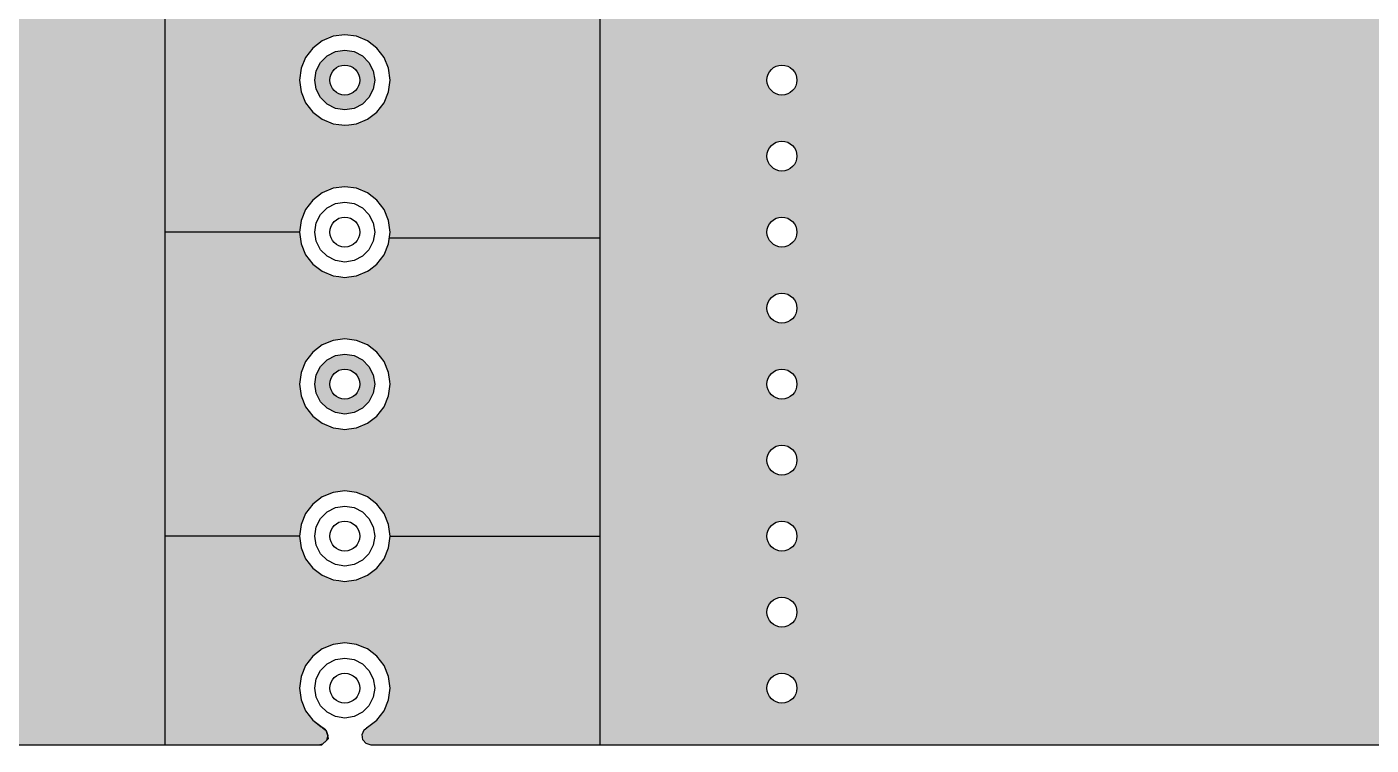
# Model space of a CAD drawing. Header units: millimetres. Extents: x -3894 to -3474, y -291 to 6.
# Drawn here: x -3731.03 to -3713.06, y -130.52 to -120.92 of the extents above; entities that cross this region are included whole.
import ezdxf

# ---------------------------------------------------------------- set-up
doc = ezdxf.new("R2010")
doc.units = ezdxf.units.MM
doc.layers.add('BLACK', color=7, linetype='Continuous')

msp = doc.modelspace()

# ---------------------------------------------------------------- hatches: boundary and pattern name
h = msp.add_hatch(color=256)
h.paths.add_polyline_path([(-3729.183, -105.963), (-3729.219, -105.958), (-3729.365, -105.897), (-3729.49, -105.801), (-3729.587, -105.676), (-3729.614, -105.61), (-3729.647, -105.53), (-3729.647, -105.53), (-3729.668, -105.373), (-3729.647, -105.216), (-3729.605, -105.115), (-3729.601, -105.101), (-3729.601, -105.031), (-3729.64, -104.973), (-3729.704, -104.945), (-3729.727, -104.942), (-3729.873, -104.881), (-3730.003, -104.782), (-3730.02, -104.771), (-3730.088, -104.757), (-3730.154, -104.782), (-3730.283, -104.881), (-3730.429, -104.942), (-3730.513, -104.953), (-3730.586, -104.962), (-3730.699, -104.948), (-3730.743, -104.942), (-3730.889, -104.881), (-3731.019, -104.782), (-3731.036, -104.771), (-3731.104, -104.757), (-3731.17, -104.782), (-3731.299, -104.881), (-3731.445, -104.942), (-3731.529, -104.953), (-3731.602, -104.962), (-3731.715, -104.948), (-3731.759, -104.942), (-3731.905, -104.881), (-3732.035, -104.782), (-3732.052, -104.771), (-3732.12, -104.757), (-3732.186, -104.782), (-3732.315, -104.881), (-3732.461, -104.942), (-3732.545, -104.953), (-3732.618, -104.962), (-3732.731, -104.948), (-3732.775, -104.942), (-3732.921, -104.881), (-3733.051, -104.782), (-3733.068, -104.771), (-3733.136, -104.757), (-3733.202, -104.782), (-3733.331, -104.881), (-3733.477, -104.942), (-3733.561, -104.953), (-3733.634, -104.962), (-3733.69, -104.955), (-3733.69, -130.519), (-3729.183, -130.519)])
h.paths.add_polyline_path([(-3732.564, -111.469, -1), (-3732.164, -111.469, -1)], flags=16)
h.paths.add_polyline_path([(-3732.164, -113.501, -1), (-3732.564, -113.501, -1)], flags=16)
h.paths.add_polyline_path([(-3732.564, -109.437, -1), (-3732.164, -109.437, -1)], flags=16)
h.paths.add_polyline_path([(-3732.164, -115.533, -1), (-3732.564, -115.533, -1)], flags=16)
h.paths.add_polyline_path([(-3732.564, -107.405, -1), (-3732.164, -107.405, -1)], flags=16)
h.paths.add_polyline_path([(-3732.564, -106.389, -1), (-3732.164, -106.389, -1)], flags=16)
h.paths.add_polyline_path([(-3732.164, -117.565, -1), (-3732.564, -117.565, -1)], flags=16)
h.paths.add_polyline_path([(-3732.164, -119.597, -1), (-3732.564, -119.597, -1)], flags=16)
h.paths.add_polyline_path([(-3732.164, -121.629, -1), (-3732.564, -121.629, -1)], flags=16)
h.paths.add_polyline_path([(-3732.164, -123.661, -1), (-3732.564, -123.661, -1)], flags=16)
h.paths.add_polyline_path([(-3732.164, -125.693, -1), (-3732.564, -125.693, -1)], flags=16)
h.paths.add_polyline_path([(-3732.164, -127.725, -1), (-3732.564, -127.725, -1)], flags=16)
h.paths.add_polyline_path([(-3732.164, -129.757, -1), (-3732.564, -129.757, -1)], flags=16)
h = msp.add_hatch(color=256)
h.paths.add_polyline_path([(-3705.712, -126.532), (-3705.712, -126.532), (-3705.956, -126.847), (-3705.991, -126.892), (-3706.192, -127.2), (-3706.24, -127.273), (-3706.456, -127.674), (-3706.638, -128.091), (-3706.786, -128.522), (-3706.897, -128.963), (-3706.897, -128.963), (-3706.972, -129.412), (-3706.972, -129.412), (-3707.009, -129.866), (-3707.009, -130.321), (-3707.004, -130.385), (-3707.018, -130.453), (-3707.067, -130.503), (-3707.128, -130.519), (-3723.37, -130.519), (-3723.37, -119.397), (-3720.933, -119.397), (-3702.883, -119.506), (-3702.883, -114.353), (-3702.883, -114.353), (-3702.883, -124.659), (-3702.903, -124.726), (-3702.959, -124.774), (-3703.03, -124.792), (-3703.085, -124.807), (-3703.223, -124.855), (-3703.516, -124.956), (-3703.932, -125.14), (-3703.932, -125.14), (-3704.332, -125.358), (-3704.712, -125.608), (-3704.712, -125.608), (-3705.071, -125.888), (-3705.071, -125.888), (-3705.405, -126.197)])
h.paths.add_polyline_path([(-3707.803, -124.012), (-3707.803, -124.012), (-3707.743, -123.866), (-3707.646, -123.741), (-3707.521, -123.644), (-3707.375, -123.584), (-3707.375, -123.584), (-3707.218, -123.563), (-3707.061, -123.584), (-3707.061, -123.584), (-3706.915, -123.644), (-3706.79, -123.741), (-3706.694, -123.866), (-3706.633, -124.012), (-3706.633, -124.012), (-3706.62, -124.111), (-3706.612, -124.169), (-3706.633, -124.326), (-3706.694, -124.472), (-3706.79, -124.597), (-3706.915, -124.693), (-3707.061, -124.754), (-3707.155, -124.766), (-3707.218, -124.774), (-3707.297, -124.764), (-3707.375, -124.754), (-3707.521, -124.693), (-3707.646, -124.597), (-3707.743, -124.472), (-3707.803, -124.326), (-3707.803, -124.326), (-3707.824, -124.169)], flags=16)
h.paths.add_polyline_path([(-3707.618, -124.169), (-3707.599, -124.045), (-3707.542, -123.934), (-3707.453, -123.845), (-3707.342, -123.788), (-3707.218, -123.769), (-3707.095, -123.788), (-3706.983, -123.845), (-3706.895, -123.934), (-3706.838, -124.045), (-3706.818, -124.169), (-3706.838, -124.292), (-3706.895, -124.404), (-3706.983, -124.492), (-3707.095, -124.549), (-3707.218, -124.569), (-3707.342, -124.549), (-3707.453, -124.492), (-3707.542, -124.404), (-3707.599, -124.292)], flags=0)
h.paths.add_polyline_path([(-3707.018, -124.169, -1), (-3707.418, -124.169, -1)], flags=0)
h.paths.add_polyline_path([(-3721.134, -123.661, -1), (-3720.734, -123.661, -1)], flags=16)
h.paths.add_polyline_path([(-3720.734, -124.677, -1), (-3721.134, -124.677, -1)], flags=16)
h.paths.add_polyline_path([(-3721.134, -122.645, -1), (-3720.734, -122.645, -1)], flags=16)
h.paths.add_polyline_path([(-3720.734, -125.693, -1), (-3721.134, -125.693, -1)], flags=16)
h.paths.add_polyline_path([(-3721.134, -121.629, -1), (-3720.734, -121.629, -1)], flags=16)
h.paths.add_polyline_path([(-3720.734, -126.709, -1), (-3721.134, -126.709, -1)], flags=16)
h.paths.add_polyline_path([(-3721.134, -120.613, -1), (-3720.734, -120.613, -1)], flags=16)
h.paths.add_polyline_path([(-3720.734, -127.725, -1), (-3721.134, -127.725, -1)], flags=16)
h.paths.add_polyline_path([(-3721.134, -119.597, -1), (-3720.734, -119.597, -1)], flags=16)
h.paths.add_polyline_path([(-3720.734, -128.741, -1), (-3721.134, -128.741, -1)], flags=16)
h.paths.add_polyline_path([(-3720.734, -129.757, -1), (-3721.134, -129.757, -1)], flags=16)
h = msp.add_hatch(color=256)
h.paths.add_polyline_path([(-3723.37, -118.241), (-3729.183, -118.241), (-3729.183, -123.661), (-3727.382, -123.661), (-3727.361, -123.504), (-3727.361, -123.504), (-3727.301, -123.358), (-3727.204, -123.233), (-3727.079, -123.136), (-3726.933, -123.076), (-3726.933, -123.076), (-3726.776, -123.055), (-3726.619, -123.076), (-3726.619, -123.076), (-3726.473, -123.136), (-3726.348, -123.233), (-3726.252, -123.358), (-3726.191, -123.504), (-3726.17, -123.661), (-3726.181, -123.739), (-3723.37, -123.739)])
h.paths.add_polyline_path([(-3726.191, -121.472), (-3726.17, -121.629), (-3726.191, -121.786), (-3726.252, -121.932), (-3726.348, -122.057), (-3726.473, -122.153), (-3726.619, -122.214), (-3726.724, -122.228), (-3726.776, -122.234), (-3726.855, -122.224), (-3726.933, -122.214), (-3727.079, -122.153), (-3727.204, -122.057), (-3727.301, -121.932), (-3727.361, -121.786), (-3727.361, -121.786), (-3727.382, -121.629), (-3727.361, -121.472), (-3727.361, -121.472), (-3727.301, -121.326), (-3727.204, -121.201), (-3727.079, -121.104), (-3726.933, -121.044), (-3726.933, -121.044), (-3726.776, -121.023), (-3726.619, -121.044), (-3726.619, -121.044), (-3726.473, -121.104), (-3726.348, -121.201), (-3726.252, -121.326)], flags=16)
h.paths.add_polyline_path([(-3726.396, -121.505), (-3726.376, -121.629), (-3726.396, -121.752), (-3726.453, -121.864), (-3726.541, -121.952), (-3726.653, -122.009), (-3726.776, -122.029), (-3726.9, -122.009), (-3727.011, -121.952), (-3727.1, -121.864), (-3727.157, -121.752), (-3727.176, -121.629), (-3727.157, -121.505), (-3727.1, -121.394), (-3727.011, -121.305), (-3726.9, -121.248), (-3726.776, -121.229), (-3726.653, -121.248), (-3726.541, -121.305), (-3726.453, -121.394)], flags=0)
h.paths.add_polyline_path([(-3726.576, -121.629, -1), (-3726.976, -121.629, -1)], flags=0)
h.paths.add_polyline_path([(-3726.348, -120.025), (-3726.473, -120.121), (-3726.619, -120.182), (-3726.724, -120.196), (-3726.776, -120.202), (-3726.855, -120.192), (-3726.933, -120.182), (-3727.079, -120.121), (-3727.204, -120.025), (-3727.301, -119.9), (-3727.361, -119.754), (-3727.361, -119.754), (-3727.382, -119.597), (-3727.361, -119.44), (-3727.361, -119.44), (-3727.301, -119.294), (-3727.204, -119.169), (-3727.079, -119.072), (-3726.933, -119.012), (-3726.933, -119.012), (-3726.776, -118.991), (-3726.619, -119.012), (-3726.619, -119.012), (-3726.473, -119.072), (-3726.348, -119.169), (-3726.252, -119.294), (-3726.191, -119.44), (-3726.17, -119.597), (-3726.191, -119.754), (-3726.252, -119.9)], flags=16)
h.paths.add_polyline_path([(-3726.453, -119.832), (-3726.541, -119.92), (-3726.653, -119.977), (-3726.776, -119.997), (-3726.9, -119.977), (-3727.011, -119.92), (-3727.1, -119.832), (-3727.157, -119.72), (-3727.176, -119.597), (-3727.157, -119.473), (-3727.1, -119.362), (-3727.011, -119.273), (-3726.9, -119.216), (-3726.776, -119.197), (-3726.653, -119.216), (-3726.541, -119.273), (-3726.453, -119.362), (-3726.396, -119.473), (-3726.376, -119.597), (-3726.396, -119.72)], flags=0)
h.paths.add_polyline_path([(-3726.976, -119.597, -1), (-3726.576, -119.597, -1)], flags=0)
h = msp.add_hatch(color=256)
h.paths.add_polyline_path([(-3723.37, -123.739), (-3726.181, -123.739), (-3726.191, -123.818), (-3726.252, -123.964), (-3726.348, -124.089), (-3726.452, -124.169), (-3726.473, -124.185), (-3726.619, -124.246), (-3726.724, -124.26), (-3726.776, -124.266), (-3726.855, -124.256), (-3726.933, -124.246), (-3727.079, -124.185), (-3727.204, -124.089), (-3727.301, -123.964), (-3727.361, -123.818), (-3727.361, -123.818), (-3727.382, -123.661), (-3729.183, -123.661), (-3729.183, -127.725), (-3727.382, -127.725), (-3727.361, -127.568), (-3727.361, -127.568), (-3727.301, -127.422), (-3727.204, -127.297), (-3727.079, -127.2), (-3726.933, -127.14), (-3726.933, -127.14), (-3726.776, -127.119), (-3726.619, -127.14), (-3726.619, -127.14), (-3726.502, -127.188), (-3726.473, -127.2), (-3726.348, -127.297), (-3726.252, -127.422), (-3726.191, -127.568), (-3726.17, -127.725), (-3723.37, -127.725)])
h.paths.add_polyline_path([(-3726.17, -125.693), (-3726.191, -125.85), (-3726.252, -125.996), (-3726.348, -126.121), (-3726.473, -126.217), (-3726.619, -126.278), (-3726.724, -126.292), (-3726.776, -126.298), (-3726.86, -126.287), (-3726.933, -126.278), (-3727.079, -126.217), (-3727.204, -126.121), (-3727.301, -125.996), (-3727.361, -125.85), (-3727.361, -125.85), (-3727.382, -125.693), (-3727.361, -125.536), (-3727.361, -125.536), (-3727.301, -125.39), (-3727.204, -125.265), (-3727.079, -125.168), (-3726.933, -125.108), (-3726.933, -125.108), (-3726.776, -125.087), (-3726.619, -125.108), (-3726.619, -125.108), (-3726.473, -125.168), (-3726.348, -125.265), (-3726.252, -125.39), (-3726.191, -125.536), (-3726.191, -125.536), (-3726.175, -125.657)], flags=16)
h.paths.add_polyline_path([(-3726.376, -125.693), (-3726.396, -125.816), (-3726.453, -125.928), (-3726.541, -126.016), (-3726.653, -126.073), (-3726.776, -126.093), (-3726.9, -126.073), (-3727.011, -126.016), (-3727.1, -125.928), (-3727.157, -125.816), (-3727.176, -125.693), (-3727.157, -125.569), (-3727.1, -125.458), (-3727.011, -125.369), (-3726.9, -125.312), (-3726.776, -125.293), (-3726.653, -125.312), (-3726.541, -125.369), (-3726.453, -125.458), (-3726.396, -125.569)], flags=0)
h.paths.add_polyline_path([(-3726.976, -125.693, -1), (-3726.576, -125.693, -1)], flags=0)
msp.add_hatch(color=256).paths.add_polyline_path([(-3723.37, -127.725), (-3726.17, -127.725), (-3726.191, -127.882), (-3726.252, -128.028), (-3726.348, -128.153), (-3726.473, -128.249), (-3726.619, -128.31), (-3726.724, -128.324), (-3726.776, -128.33), (-3726.855, -128.32), (-3726.933, -128.31), (-3727.079, -128.249), (-3727.204, -128.153), (-3727.301, -128.028), (-3727.361, -127.882), (-3727.361, -127.882), (-3727.382, -127.725), (-3729.183, -127.725), (-3729.183, -130.519), (-3727.129, -130.519), (-3727.074, -130.506), (-3727.022, -130.458), (-3727.005, -130.39), (-3727.027, -130.324), (-3727.106, -130.261), (-3727.204, -130.185), (-3727.301, -130.06), (-3727.361, -129.914), (-3727.361, -129.914), (-3727.382, -129.757), (-3727.361, -129.6), (-3727.361, -129.6), (-3727.301, -129.454), (-3727.204, -129.329), (-3727.079, -129.232), (-3726.933, -129.172), (-3726.933, -129.172), (-3726.776, -129.151), (-3726.619, -129.172), (-3726.619, -129.172), (-3726.619, -129.172), (-3726.543, -129.203), (-3726.473, -129.232), (-3726.348, -129.329), (-3726.252, -129.454), (-3726.191, -129.6), (-3726.17, -129.757), (-3726.191, -129.914), (-3726.252, -130.06), (-3726.348, -130.185), (-3726.48, -130.286), (-3726.48, -130.287), (-3726.491, -130.295), (-3726.518, -130.315), (-3726.546, -130.377), (-3726.536, -130.446), (-3726.49, -130.499), (-3726.423, -130.519), (-3723.37, -130.519)])

# ---------------------------------------------------------------- linework, layer by layer
for p, q in [((-3723.37, -98.345), (-3723.37, -130.519)), ((-3729.183, -105.963), (-3729.183, -130.519)), ((-3727.382, -123.661), (-3729.183, -123.661)), ((-3726.181, -123.739), (-3723.37, -123.739)), ((-3727.382, -127.725), (-3729.183, -127.725)), ((-3726.17, -127.725), (-3723.37, -127.725))]:
    msp.add_line(p, q)
at = {"color": 7, "lineweight": 0}
for p, q in [((-3726.776, -129.151), (-3726.933, -129.172)), ((-3726.776, -129.151), (-3726.933, -129.172)), ((-3726.619, -129.172), (-3726.776, -129.151)), ((-3726.776, -129.151), (-3726.776, -129.151)), ((-3726.619, -129.172), (-3726.776, -129.151)), ((-3726.776, -129.151), (-3726.776, -129.151)), ((-3727.301, -129.454), (-3727.204, -129.329)), ((-3727.204, -129.329), (-3727.301, -129.454)), ((-3727.204, -129.329), (-3727.301, -129.454)), ((-3727.204, -129.329), (-3727.301, -129.454)), ((-3727.204, -129.329), (-3727.079, -129.232)), ((-3727.079, -129.232), (-3727.204, -129.329)), ((-3727.079, -129.232), (-3727.204, -129.329)), ((-3727.079, -129.232), (-3727.204, -129.329)), ((-3727.079, -129.232), (-3726.933, -129.172)), ((-3726.933, -129.172), (-3727.079, -129.232)), ((-3726.933, -129.172), (-3727.079, -129.232)), ((-3726.933, -129.172), (-3727.079, -129.232)), ((-3726.933, -129.172), (-3726.933, -129.172)), ((-3726.933, -129.172), (-3726.933, -129.172)), ((-3726.543, -129.203), (-3726.619, -129.172)), ((-3726.543, -129.203), (-3726.619, -129.172)), ((-3726.473, -129.232), (-3726.543, -129.203)), ((-3726.473, -129.232), (-3726.543, -129.203)), ((-3726.348, -129.329), (-3726.473, -129.232)), ((-3726.348, -129.329), (-3726.473, -129.232)), ((-3726.252, -129.454), (-3726.348, -129.329)), ((-3726.252, -129.454), (-3726.348, -129.329)), ((-3727.361, -129.6), (-3727.301, -129.454)), ((-3727.301, -129.454), (-3727.361, -129.6)), ((-3727.301, -129.454), (-3727.361, -129.6)), ((-3727.301, -129.454), (-3727.361, -129.6)), ((-3726.191, -129.6), (-3726.252, -129.454)), ((-3726.191, -129.6), (-3726.252, -129.454)), ((-3727.382, -129.757), (-3727.361, -129.6)), ((-3727.361, -129.6), (-3727.382, -129.757)), ((-3727.361, -129.6), (-3727.382, -129.757)), ((-3727.361, -129.6), (-3727.382, -129.757)), ((-3727.361, -129.6), (-3727.361, -129.6)), ((-3726.17, -129.757), (-3726.191, -129.6)), ((-3726.17, -129.757), (-3726.191, -129.6)), ((-3727.361, -129.914), (-3727.382, -129.757)), ((-3727.382, -129.757), (-3727.382, -129.757)), ((-3727.382, -129.757), (-3727.361, -129.914)), ((-3727.382, -129.757), (-3727.382, -129.757)), ((-3727.382, -129.757), (-3727.361, -129.914)), ((-3727.382, -129.757), (-3727.382, -129.757)), ((-3727.382, -129.757), (-3727.361, -129.914)), ((-3726.191, -129.914), (-3726.17, -129.757)), ((-3726.191, -129.914), (-3726.17, -129.757)), ((-3727.301, -130.06), (-3727.361, -129.914)), ((-3727.361, -129.914), (-3727.361, -129.914)), ((-3727.361, -129.914), (-3727.301, -130.06)), ((-3727.361, -129.914), (-3727.301, -130.06)), ((-3727.361, -129.914), (-3727.301, -130.06)), ((-3727.204, -130.185), (-3727.301, -130.06)), ((-3727.301, -130.06), (-3727.204, -130.185)), ((-3727.301, -130.06), (-3727.204, -130.185)), ((-3727.301, -130.06), (-3727.204, -130.185)), ((-3726.348, -130.185), (-3726.252, -130.06)), ((-3726.348, -130.185), (-3726.252, -130.06)), ((-3726.252, -130.06), (-3726.191, -129.914)), ((-3726.252, -130.06), (-3726.191, -129.914)), ((-3727.106, -130.261), (-3727.204, -130.185)), ((-3727.204, -130.185), (-3727.079, -130.281)), ((-3727.204, -130.185), (-3727.079, -130.281)), ((-3727.204, -130.185), (-3727.079, -130.281)), ((-3726.473, -130.281), (-3726.348, -130.185)), ((-3726.473, -130.281), (-3726.348, -130.185)), ((-3727.027, -130.324), (-3727.106, -130.261)), ((-3727.079, -130.281), (-3727.033, -130.308)), ((-3727.079, -130.281), (-3727.033, -130.308)), ((-3727.079, -130.281), (-3727.072, -130.285)), ((-3727.072, -130.285), (-3727.033, -130.308)), ((-3727.033, -130.308), (-3726.992, -130.43)), ((-3727.033, -130.308), (-3726.992, -130.43)), ((-3727.033, -130.308), (-3727.005, -130.39)), ((-3727.005, -130.39), (-3727.027, -130.324)), ((-3727.022, -130.458), (-3727.005, -130.39)), ((-3727.005, -130.39), (-3726.992, -130.43)), ((-3726.546, -130.377), (-3726.517, -130.314)), ((-3726.546, -130.377), (-3726.517, -130.314)), ((-3726.536, -130.446), (-3726.546, -130.377)), ((-3726.536, -130.446), (-3726.546, -130.377)), ((-3726.518, -130.315), (-3726.491, -130.295)), ((-3726.517, -130.314), (-3726.518, -130.315)), ((-3726.491, -130.295), (-3726.517, -130.314)), ((-3726.517, -130.314), (-3726.491, -130.295)), ((-3726.517, -130.314), (-3726.491, -130.295)), ((-3726.491, -130.295), (-3726.48, -130.286)), ((-3726.491, -130.295), (-3726.48, -130.286)), ((-3726.48, -130.285), (-3726.473, -130.281)), ((-3726.48, -130.285), (-3726.473, -130.281)), ((-3726.48, -130.286), (-3726.48, -130.285)), ((-3726.48, -130.286), (-3726.48, -130.285)), ((-3726.473, -130.281), (-3726.473, -130.281)), ((-3726.473, -130.281), (-3726.473, -130.281)), ((-3726.473, -130.281), (-3726.473, -130.281)), ((-3726.473, -130.281), (-3726.473, -130.281)), ((-3727.088, -130.519), (-3737.678, -130.519)), ((-3727.088, -130.519), (-3737.678, -130.519)), ((-3727.088, -130.519), (-3737.678, -130.519)), ((-3737.628, -130.519), (-3727.129, -130.519)), ((-3727.129, -130.519), (-3727.074, -130.506)), ((-3726.992, -130.43), (-3727.088, -130.519)), ((-3726.992, -130.43), (-3727.088, -130.519)), ((-3726.992, -130.43), (-3727.088, -130.519)), ((-3727.074, -130.506), (-3727.022, -130.458)), ((-3726.49, -130.499), (-3726.536, -130.446)), ((-3726.49, -130.499), (-3726.536, -130.446)), ((-3726.423, -130.519), (-3726.49, -130.499)), ((-3726.423, -130.519), (-3726.49, -130.499)), ((-3707.128, -130.519), (-3726.423, -130.519)), ((-3707.128, -130.519), (-3726.423, -130.519))]:
    msp.add_line(p, q, dxfattribs=at)
at = {"layer": 'BLACK', "linetype": 'Continuous'}
for p, q in [((-3726.933, -121.044), (-3727.079, -121.104)), ((-3726.776, -121.023), (-3726.933, -121.044)), ((-3726.933, -121.044), (-3726.933, -121.044)), ((-3726.619, -121.044), (-3726.776, -121.023)), ((-3726.776, -121.023), (-3726.776, -121.023)), ((-3726.473, -121.104), (-3726.619, -121.044)), ((-3726.619, -121.044), (-3726.619, -121.044)), ((-3727.204, -121.201), (-3727.301, -121.326)), ((-3727.079, -121.104), (-3727.204, -121.201)), ((-3727.011, -121.305), (-3726.9, -121.248)), ((-3726.9, -121.248), (-3726.776, -121.229)), ((-3726.776, -121.229), (-3726.653, -121.248)), ((-3726.653, -121.248), (-3726.541, -121.305)), ((-3726.348, -121.201), (-3726.473, -121.104)), ((-3726.252, -121.326), (-3726.348, -121.201)), ((-3727.301, -121.326), (-3727.361, -121.472)), ((-3727.157, -121.505), (-3727.1, -121.394)), ((-3727.1, -121.394), (-3727.011, -121.305)), ((-3726.541, -121.305), (-3726.453, -121.394)), ((-3726.453, -121.394), (-3726.396, -121.505)), ((-3726.191, -121.472), (-3726.252, -121.326)), ((-3727.361, -121.472), (-3727.382, -121.629)), ((-3727.361, -121.472), (-3727.361, -121.472)), ((-3727.176, -121.629), (-3727.157, -121.505)), ((-3726.396, -121.505), (-3726.376, -121.629)), ((-3726.17, -121.629), (-3726.191, -121.472)), ((-3727.382, -121.629), (-3727.382, -121.629)), ((-3727.382, -121.629), (-3727.361, -121.786)), ((-3727.361, -121.786), (-3727.361, -121.786)), ((-3727.361, -121.786), (-3727.301, -121.932)), ((-3727.157, -121.752), (-3727.176, -121.629)), ((-3727.1, -121.864), (-3727.157, -121.752)), ((-3726.396, -121.752), (-3726.453, -121.864)), ((-3726.376, -121.629), (-3726.396, -121.752)), ((-3726.252, -121.932), (-3726.191, -121.786)), ((-3726.191, -121.786), (-3726.17, -121.629)), ((-3727.301, -121.932), (-3727.204, -122.057)), ((-3727.011, -121.952), (-3727.1, -121.864)), ((-3726.9, -122.009), (-3727.011, -121.952)), ((-3726.541, -121.952), (-3726.653, -122.009)), ((-3726.453, -121.864), (-3726.541, -121.952)), ((-3726.348, -122.057), (-3726.252, -121.932)), ((-3727.204, -122.057), (-3727.079, -122.153)), ((-3727.079, -122.153), (-3726.933, -122.214)), ((-3726.776, -122.029), (-3726.9, -122.009)), ((-3726.653, -122.009), (-3726.776, -122.029)), ((-3726.619, -122.214), (-3726.473, -122.153)), ((-3726.473, -122.153), (-3726.348, -122.057)), ((-3726.933, -122.214), (-3726.855, -122.224)), ((-3726.855, -122.224), (-3726.776, -122.234)), ((-3726.776, -122.234), (-3726.724, -122.228)), ((-3726.776, -122.234), (-3726.776, -122.234)), ((-3726.776, -122.234), (-3726.776, -122.234)), ((-3726.724, -122.228), (-3726.619, -122.214)), ((-3726.776, -123.055), (-3726.933, -123.076)), ((-3726.619, -123.076), (-3726.776, -123.055)), ((-3726.776, -123.055), (-3726.776, -123.055)), ((-3727.204, -123.233), (-3727.301, -123.358)), ((-3727.079, -123.136), (-3727.204, -123.233)), ((-3726.933, -123.076), (-3727.079, -123.136)), ((-3726.933, -123.076), (-3726.933, -123.076)), ((-3726.473, -123.136), (-3726.619, -123.076)), ((-3726.619, -123.076), (-3726.619, -123.076)), ((-3726.348, -123.233), (-3726.473, -123.136)), ((-3726.252, -123.358), (-3726.348, -123.233)), ((-3727.301, -123.358), (-3727.361, -123.504)), ((-3727.1, -123.426), (-3727.011, -123.337)), ((-3727.011, -123.337), (-3726.9, -123.28)), ((-3726.9, -123.28), (-3726.776, -123.261)), ((-3726.776, -123.261), (-3726.653, -123.28)), ((-3726.653, -123.28), (-3726.541, -123.337)), ((-3726.541, -123.337), (-3726.453, -123.426)), ((-3726.191, -123.504), (-3726.252, -123.358)), ((-3727.361, -123.504), (-3727.382, -123.661)), ((-3727.361, -123.504), (-3727.361, -123.504)), ((-3727.176, -123.661), (-3727.157, -123.537)), ((-3727.157, -123.537), (-3727.1, -123.426)), ((-3726.453, -123.426), (-3726.396, -123.537)), ((-3726.396, -123.537), (-3726.376, -123.661)), ((-3726.17, -123.661), (-3726.191, -123.504)), ((-3727.382, -123.661), (-3727.382, -123.661)), ((-3727.382, -123.661), (-3727.361, -123.818)), ((-3727.157, -123.784), (-3727.176, -123.661)), ((-3726.376, -123.661), (-3726.396, -123.784)), ((-3726.191, -123.818), (-3726.17, -123.661)), ((-3727.361, -123.818), (-3727.361, -123.818)), ((-3727.361, -123.818), (-3727.301, -123.964)), ((-3727.1, -123.896), (-3727.157, -123.784)), ((-3727.011, -123.984), (-3727.1, -123.896)), ((-3726.453, -123.896), (-3726.541, -123.984)), ((-3726.396, -123.784), (-3726.453, -123.896)), ((-3726.252, -123.964), (-3726.191, -123.818)), ((-3727.301, -123.964), (-3727.204, -124.089)), ((-3727.204, -124.089), (-3727.079, -124.185)), ((-3726.9, -124.041), (-3727.011, -123.984)), ((-3726.776, -124.061), (-3726.9, -124.041)), ((-3726.653, -124.041), (-3726.776, -124.061)), ((-3726.541, -123.984), (-3726.653, -124.041)), ((-3726.452, -124.169), (-3726.348, -124.089)), ((-3726.348, -124.089), (-3726.252, -123.964)), ((-3727.079, -124.185), (-3726.933, -124.246)), ((-3726.933, -124.246), (-3726.855, -124.256)), ((-3726.855, -124.256), (-3726.776, -124.266)), ((-3726.776, -124.266), (-3726.724, -124.26)), ((-3726.776, -124.266), (-3726.776, -124.266)), ((-3726.776, -124.266), (-3726.776, -124.266)), ((-3726.724, -124.26), (-3726.619, -124.246)), ((-3726.619, -124.246), (-3726.473, -124.185)), ((-3726.473, -124.185), (-3726.452, -124.169)), ((-3727.079, -125.168), (-3727.204, -125.265)), ((-3726.933, -125.108), (-3727.079, -125.168)), ((-3726.776, -125.087), (-3726.933, -125.108)), ((-3726.933, -125.108), (-3726.933, -125.108)), ((-3726.619, -125.108), (-3726.776, -125.087)), ((-3726.776, -125.087), (-3726.776, -125.087)), ((-3726.473, -125.168), (-3726.619, -125.108)), ((-3726.619, -125.108), (-3726.619, -125.108)), ((-3726.348, -125.265), (-3726.473, -125.168)), ((-3727.301, -125.39), (-3727.361, -125.536)), ((-3727.204, -125.265), (-3727.301, -125.39)), ((-3727.1, -125.458), (-3727.011, -125.369)), ((-3727.011, -125.369), (-3726.9, -125.312)), ((-3726.9, -125.312), (-3726.776, -125.293)), ((-3726.776, -125.293), (-3726.653, -125.312)), ((-3726.653, -125.312), (-3726.541, -125.369)), ((-3726.541, -125.369), (-3726.453, -125.458)), ((-3726.252, -125.39), (-3726.348, -125.265)), ((-3726.191, -125.536), (-3726.252, -125.39)), ((-3727.361, -125.536), (-3727.382, -125.693)), ((-3727.361, -125.536), (-3727.361, -125.536)), ((-3727.176, -125.693), (-3727.157, -125.569)), ((-3727.157, -125.569), (-3727.1, -125.458)), ((-3726.453, -125.458), (-3726.396, -125.569)), ((-3726.396, -125.569), (-3726.376, -125.693)), ((-3726.175, -125.657), (-3726.191, -125.536)), ((-3726.191, -125.536), (-3726.191, -125.536)), ((-3727.382, -125.693), (-3727.382, -125.693)), ((-3727.382, -125.693), (-3727.361, -125.85)), ((-3727.157, -125.816), (-3727.176, -125.693)), ((-3726.376, -125.693), (-3726.396, -125.816)), ((-3726.191, -125.85), (-3726.17, -125.693)), ((-3726.17, -125.693), (-3726.175, -125.657)), ((-3727.361, -125.85), (-3727.361, -125.85)), ((-3727.361, -125.85), (-3727.301, -125.996)), ((-3727.1, -125.928), (-3727.157, -125.816)), ((-3727.011, -126.016), (-3727.1, -125.928)), ((-3726.453, -125.928), (-3726.541, -126.016)), ((-3726.396, -125.816), (-3726.453, -125.928)), ((-3726.252, -125.996), (-3726.191, -125.85)), ((-3727.301, -125.996), (-3727.204, -126.121)), ((-3726.9, -126.073), (-3727.011, -126.016)), ((-3726.776, -126.093), (-3726.9, -126.073)), ((-3726.653, -126.073), (-3726.776, -126.093)), ((-3726.541, -126.016), (-3726.653, -126.073)), ((-3726.348, -126.121), (-3726.252, -125.996)), ((-3727.204, -126.121), (-3727.079, -126.217)), ((-3727.079, -126.217), (-3726.933, -126.278)), ((-3726.933, -126.278), (-3726.86, -126.287)), ((-3726.86, -126.287), (-3726.776, -126.298)), ((-3726.776, -126.298), (-3726.724, -126.292)), ((-3726.724, -126.292), (-3726.619, -126.278)), ((-3726.619, -126.278), (-3726.473, -126.217)), ((-3726.473, -126.217), (-3726.348, -126.121)), ((-3726.776, -126.298), (-3726.776, -126.298)), ((-3726.776, -126.298), (-3726.776, -126.298)), ((-3726.933, -127.14), (-3727.079, -127.2)), ((-3726.776, -127.119), (-3726.933, -127.14)), ((-3726.933, -127.14), (-3726.933, -127.14)), ((-3726.619, -127.14), (-3726.776, -127.119)), ((-3726.776, -127.119), (-3726.776, -127.119)), ((-3726.502, -127.188), (-3726.619, -127.14)), ((-3726.619, -127.14), (-3726.619, -127.14)), ((-3726.473, -127.2), (-3726.502, -127.188)), ((-3727.204, -127.297), (-3727.301, -127.422)), ((-3727.079, -127.2), (-3727.204, -127.297)), ((-3727.011, -127.401), (-3726.9, -127.344)), ((-3726.9, -127.344), (-3726.776, -127.325)), ((-3726.776, -127.325), (-3726.653, -127.344)), ((-3726.653, -127.344), (-3726.541, -127.401)), ((-3726.348, -127.297), (-3726.473, -127.2)), ((-3726.252, -127.422), (-3726.348, -127.297)), ((-3727.301, -127.422), (-3727.361, -127.568)), ((-3727.157, -127.601), (-3727.1, -127.49)), ((-3727.1, -127.49), (-3727.011, -127.401)), ((-3726.541, -127.401), (-3726.453, -127.49)), ((-3726.453, -127.49), (-3726.396, -127.601)), ((-3726.191, -127.568), (-3726.252, -127.422)), ((-3727.361, -127.568), (-3727.382, -127.725)), ((-3727.382, -127.725), (-3727.382, -127.725)), ((-3727.382, -127.725), (-3727.361, -127.882)), ((-3727.361, -127.568), (-3727.361, -127.568)), ((-3727.176, -127.725), (-3727.157, -127.601)), ((-3727.157, -127.848), (-3727.176, -127.725)), ((-3726.396, -127.601), (-3726.376, -127.725)), ((-3726.376, -127.725), (-3726.396, -127.848)), ((-3726.17, -127.725), (-3726.191, -127.568)), ((-3726.191, -127.882), (-3726.17, -127.725)), ((-3727.361, -127.882), (-3727.361, -127.882)), ((-3727.361, -127.882), (-3727.301, -128.028)), ((-3727.1, -127.96), (-3727.157, -127.848)), ((-3726.396, -127.848), (-3726.453, -127.96)), ((-3726.252, -128.028), (-3726.191, -127.882)), ((-3727.301, -128.028), (-3727.204, -128.153)), ((-3727.011, -128.048), (-3727.1, -127.96)), ((-3726.9, -128.105), (-3727.011, -128.048)), ((-3726.541, -128.048), (-3726.653, -128.105)), ((-3726.453, -127.96), (-3726.541, -128.048)), ((-3726.348, -128.153), (-3726.252, -128.028)), ((-3727.204, -128.153), (-3727.079, -128.249)), ((-3727.079, -128.249), (-3726.933, -128.31)), ((-3726.776, -128.125), (-3726.9, -128.105)), ((-3726.653, -128.105), (-3726.776, -128.125)), ((-3726.619, -128.31), (-3726.473, -128.249)), ((-3726.473, -128.249), (-3726.348, -128.153)), ((-3726.933, -128.31), (-3726.855, -128.32)), ((-3726.855, -128.32), (-3726.776, -128.33)), ((-3726.776, -128.33), (-3726.724, -128.324)), ((-3726.776, -128.33), (-3726.776, -128.33)), ((-3726.776, -128.33), (-3726.776, -128.33)), ((-3726.724, -128.324), (-3726.619, -128.31)), ((-3726.776, -129.151), (-3726.933, -129.172)), ((-3726.619, -129.172), (-3726.776, -129.151)), ((-3726.776, -129.151), (-3726.776, -129.151)), ((-3727.204, -129.329), (-3727.301, -129.454)), ((-3727.079, -129.232), (-3727.204, -129.329)), ((-3726.933, -129.172), (-3727.079, -129.232)), ((-3726.933, -129.172), (-3726.933, -129.172)), ((-3726.543, -129.203), (-3726.619, -129.172)), ((-3726.619, -129.172), (-3726.619, -129.172)), ((-3726.473, -129.232), (-3726.543, -129.203)), ((-3726.348, -129.329), (-3726.473, -129.232)), ((-3726.252, -129.454), (-3726.348, -129.329)), ((-3727.301, -129.454), (-3727.361, -129.6)), ((-3727.157, -129.633), (-3727.1, -129.522)), ((-3727.1, -129.522), (-3727.011, -129.433)), ((-3727.011, -129.433), (-3726.9, -129.376)), ((-3726.9, -129.376), (-3726.776, -129.357)), ((-3726.776, -129.357), (-3726.653, -129.376)), ((-3726.653, -129.376), (-3726.541, -129.433)), ((-3726.541, -129.433), (-3726.453, -129.522)), ((-3726.453, -129.522), (-3726.396, -129.633)), ((-3726.191, -129.6), (-3726.252, -129.454)), ((-3727.361, -129.6), (-3727.382, -129.757)), ((-3727.361, -129.6), (-3727.361, -129.6)), ((-3727.176, -129.757), (-3727.157, -129.633)), ((-3726.396, -129.633), (-3726.376, -129.757)), ((-3726.17, -129.757), (-3726.191, -129.6)), ((-3727.382, -129.757), (-3727.382, -129.757)), ((-3727.382, -129.757), (-3727.361, -129.914)), ((-3727.157, -129.88), (-3727.176, -129.757)), ((-3727.1, -129.992), (-3727.157, -129.88)), ((-3726.396, -129.88), (-3726.453, -129.992)), ((-3726.376, -129.757), (-3726.396, -129.88)), ((-3726.191, -129.914), (-3726.17, -129.757)), ((-3727.361, -129.914), (-3727.361, -129.914)), ((-3727.361, -129.914), (-3727.301, -130.06)), ((-3727.301, -130.06), (-3727.204, -130.185)), ((-3727.011, -130.08), (-3727.1, -129.992)), ((-3726.453, -129.992), (-3726.541, -130.08)), ((-3726.348, -130.185), (-3726.252, -130.06)), ((-3726.252, -130.06), (-3726.191, -129.914)), ((-3727.204, -130.185), (-3727.09, -130.273)), ((-3726.9, -130.137), (-3727.011, -130.08)), ((-3726.776, -130.157), (-3726.9, -130.137)), ((-3726.653, -130.137), (-3726.776, -130.157)), ((-3726.541, -130.08), (-3726.653, -130.137)), ((-3726.473, -130.281), (-3726.348, -130.185)), ((-3727.09, -130.273), (-3727.079, -130.281)), ((-3727.079, -130.281), (-3727.072, -130.285)), ((-3727.072, -130.285), (-3727.073, -130.287)), ((-3727.073, -130.287), (-3727.027, -130.324)), ((-3727.027, -130.324), (-3727.005, -130.39)), ((-3727.005, -130.39), (-3727.022, -130.458)), ((-3726.546, -130.377), (-3726.517, -130.314)), ((-3726.536, -130.446), (-3726.546, -130.377)), ((-3726.517, -130.314), (-3726.48, -130.287)), ((-3726.48, -130.285), (-3726.473, -130.281)), ((-3726.48, -130.287), (-3726.48, -130.285)), ((-3726.473, -130.281), (-3726.473, -130.281)), ((-3726.473, -130.281), (-3726.473, -130.281)), ((-3727.129, -130.519), (-3737.628, -130.519)), ((-3727.074, -130.506), (-3727.129, -130.519)), ((-3727.022, -130.458), (-3727.074, -130.506)), ((-3726.49, -130.499), (-3726.536, -130.446)), ((-3726.423, -130.519), (-3726.49, -130.499)), ((-3707.128, -130.519), (-3726.423, -130.519))]:
    msp.add_line(p, q, dxfattribs=at)
at = {"layer": 'BLACK'}
for centre in [(-3726.776, -121.629), (-3720.934, -121.629), (-3720.934, -122.645), (-3726.776, -123.661), (-3720.934, -123.661), (-3720.934, -124.677), (-3726.776, -125.693), (-3720.934, -125.693), (-3720.934, -126.709), (-3726.776, -127.725), (-3720.934, -127.725), (-3720.934, -128.741), (-3726.776, -129.757), (-3720.934, -129.757)]:
    msp.add_circle(centre, 0.2, dxfattribs=at)

doc.saveas('drawing.dxf')
